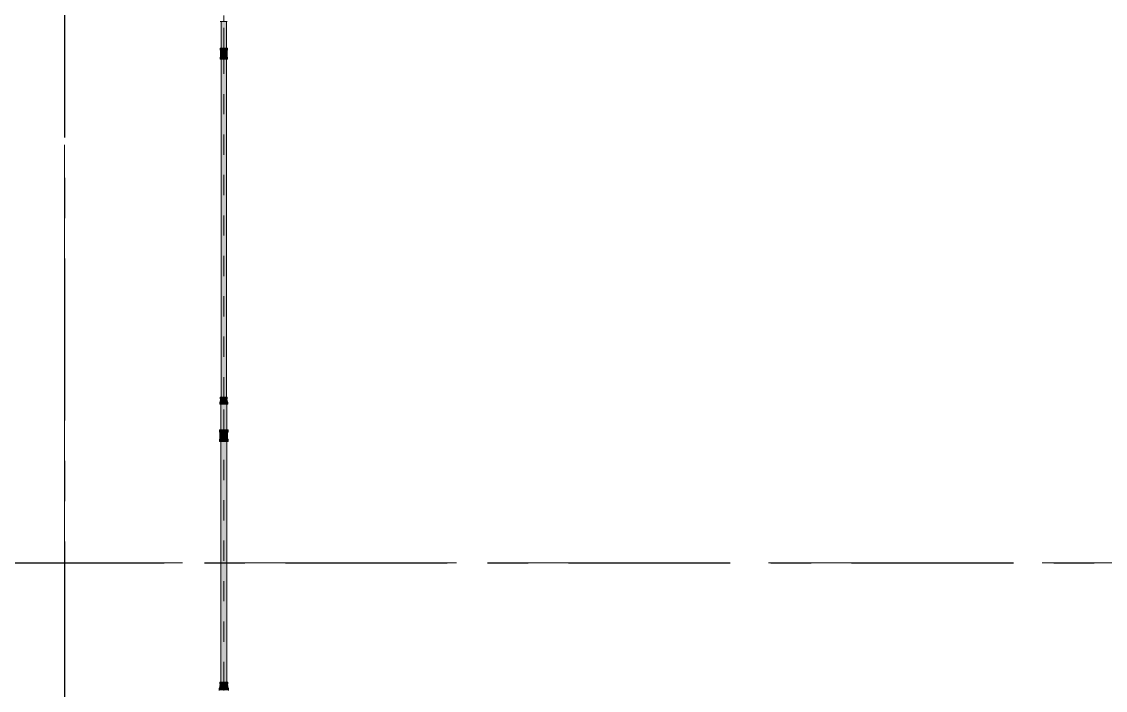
# Model space of a CAD drawing. Header units: millimetres. Extents: x -4000 to 187956, y -58990 to 162485.
# Drawn here: x 12663 to 21170, y 64450 to 69702 of the extents above; entities that cross this region are included whole.
import ezdxf

# ---------------------------------------------------------------- set-up
doc = ezdxf.new("R2010")
doc.units = ezdxf.units.MM
for name, pattern in [('Dash 1_16_', [317.5, 158.75, -158.75]), ('Grid Line', [2222.5, 1270, -317.5, 317.5, -317.5]), ('Grid Line 12_5mm', [2150, 1250, -300, 300, -300])]:
    doc.linetypes.add(name, pattern=pattern)
for name, color, linetype, lineweight in [('F-SPRN', 3, 'Continuous', 9), ('P-PIPE', 3, 'Continuous', 9), ('P-PIPE-CNTR', 3, 'Continuous', 9), ('S-GRID', 1, 'Continuous', 30)]:
    doc.layers.add(name, color=color, linetype=linetype, lineweight=lineweight)

# ---------------------------------------------------------------- blocks, each defined once
blk = doc.blocks.new('CMF2_NHAXUONG_A_rvt-1-FFS - TANG 1')
at = {"layer": 'S-GRID', "linetype": 'Grid Line 12_5mm', "lineweight": 9}
for p, q in [((13000, 161185.2), (13000, -16487.4)), ((13000, 161185.2), (13000, -16487.4)), ((-824.3, 65450), (183641.1, 65450))]:
    blk.add_line(p, q, dxfattribs=at)
blk = doc.blocks.new('Sprinkler_Up - DN20-V23-FFS - TANG 1')
at = {"layer": 'F-SPRN', "transparency": 33554534}
for points in [[(0, 21.2), (-6.9, 21.2), (-18, 13.1), (-22.2, 0), (-3.9, 0.7), (-1.7, 2.9), (-1.2, 3.5), (-0.6, 4), (0.6, 4), (1.2, 3.5), (1.7, 2.9), (4.6, 0), (22.2, 0), (18, 13.1), (6.9, 21.2)], [(0, 16.7), (-4.3, 16.1), (-11.8, 11.8), (-16.1, 4.3), (-16.1, -4.3), (-11.8, -11.8), (-8.3, -14.4), (0, -16.7), (4.3, -16.1), (11.8, -11.8), (16.1, -3.8), (16.1, 4.3), (11.8, 11.8), (8.3, 14.4)], [(0, 15.6), (-7.8, 13.5), (-11, 11), (-15.1, 4), (-15.1, -4), (-11, -11), (-7.8, -13.5), (0, -15.6), (7.8, -13.5), (13.5, -7.8), (15.1, -3.8), (15.1, 4), (13.5, 7.8), (7.8, 13.5)], [(-10.9, 5.4), (-14.5, 5.4), (-14.5, -5.5), (-10.9, -5.5), (-10.9, -3.8)], [(-7.7, 5.4), (-10.9, 5.4), (-10.9, -5.5), (-7.7, -5.5), (-7.7, -3.8)], [(-7.7, 5.4), (-7.7, -5.5), (0, -5.5), (0, 5.4)], [(2.9, 4.9), (-2.9, 4.9), (-5.7, 0), (5.7, 0)], [(0, 4.6), (-4.6, 0), (4.6, 0)], [(0, 2.6), (-1.3, 0), (1.8, 0)], [(7.7, 5.4), (0, 5.4), (0, -5.5), (7.7, -5.5), (7.7, -3.8)], [(7.7, 5.4), (7.7, -5.5), (10.9, -5.5), (10.9, 5.4)], [(10.9, 5.4), (10.9, -5.5), (14.5, -5.5), (14.5, 5.4)], [(-13.5, 0), (-22.2, 0), (-18, -13.1), (-6.9, -21.2), (6.9, -21.2), (18, -13.1), (22.2, 0), (3.9, -0.7), (2.2, -3.8), (1.2, -3.8), (0.6, -4), (-0.6, -4), (-1.4, -3.8), (-1.7, -2.9), (-4.6, 0)], [(-5.7, 0), (-2.9, -4.9), (3.5, -3.8), (5.7, 0), (0, 0)], [(0, 0), (-4.6, 0), (0.8, -3.8), (4.6, 0)], [(1.3, 0), (-1.8, 0), (0, -2.6)]]:
    blk.add_hatch(color=1, dxfattribs=at).paths.add_polyline_path(points)
at = {"layer": 'F-SPRN', "color": 1}
for p, q in [((-11.5, 5.4), (-14.5, 5.4)), ((-14.5, 5.4), (-10.9, 5.4)), ((-14.5, 5.4), (-14.5, -3.7)), ((-11.5, 5.4), (-11.5, 4)), ((-11.5, 3), (-11.5, 0.2)), ((-10.9, 0.2), (-10.9, 3.6)), ((-10.8, 5.4), (-7.7, 5.4)), ((-8.1, 5.4), (-10.8, 5.4)), ((-8.1, 5.4), (-8.1, 2.8)), ((-8.1, 2.5), (-8.1, 0.4)), ((-7.7, 5.4), (-7.7, 2.7)), ((-7.7, 5.4), (-7.7, 2.7)), ((-7.7, 2.3), (-7.7, 0.5)), ((-7.7, 2.3), (-7.7, 0.5)), ((-6.9, 5.4), (-4.7, 5.4)), ((-5.8, 3.8), (-5.8, 2.2)), ((-2.1, 0), (-2.1, 0)), ((0, 2.1), (-0.1, 2.1)), ((2.1, 0), (2.1, 0.1)), ((4.7, 5.4), (6.9, 5.4)), ((5.8, 3.8), (5.8, 2.3)), ((7.7, 5.4), (10.8, 5.4)), ((7.7, 4), (7.7, 2.7)), ((7.7, 4), (7.7, 2.7)), ((10.8, 5.4), (8.1, 5.4)), ((8.1, 5.4), (8.1, 4.2)), ((10.9, 2.6), (10.9, 1.3)), ((11.5, 5.4), (14.5, 5.4)), ((14.5, 5.4), (11.5, 5.4)), ((14.5, 3.7), (14.5, 1.3)), ((14.5, 0), (14.5, -3.3)), ((-14.5, -3.8), (-14.5, -5.5)), ((-10.9, -5.5), (-14.5, -5.5)), ((-14.5, -5.5), (-11.5, -5.5)), ((-11.5, -0.2), (-11.5, -3)), ((-11.5, -4), (-11.5, -5.5)), ((-10.9, -3.6), (-10.9, -0.2)), ((-10.8, -5.5), (-8.1, -5.5)), ((-7.8, -5.5), (-10.8, -5.5)), ((-8.1, -0.4), (-8.1, -2.5)), ((-8.1, -3.8), (-8.1, -5.5)), ((-7.7, -0.5), (-7.7, -2.3)), ((-7.7, -0.5), (-7.7, -2.3)), ((-7.7, -3.8), (-7.7, -5.2)), ((-7.7, -3.8), (-7.7, -5.2)), ((-4.8, -5.5), (-6.5, -5.5)), ((-2.1, 0), (-2.1, -0.1)), ((0, -2.1), (0.1, -2.1)), ((2.1, 0), (2.1, 0)), ((6.8, -5.5), (4.8, -5.5)), ((5.8, -2.2), (5.8, -3.8)), ((7.7, -0.5), (7.7, -2.1)), ((7.7, -0.5), (7.7, -2.1)), ((8.1, -0.7), (8.1, -2.5)), ((8.1, -3.8), (8.1, -5.5)), ((8.1, -5.5), (10.8, -5.5)), ((10.8, -5.5), (8.1, -5.5)), ((10.9, -1.9), (10.9, -3.6)), ((14.5, -5.5), (11.3, -5.5)), ((11.5, -4), (11.5, -5.5)), ((11.5, -5.5), (14.5, -5.5)), ((14.5, -3.8), (14.5, -5.5))]:
    blk.add_line(p, q, dxfattribs=at)
at = {"layer": 'F-SPRN', "color": 1, "flags": 128}
for points in [[(-0.1, 2.1), (-0.1, 2.1), (-0.2, 2.1), (-0.3, 2.1), (-0.4, 2), (-0.5, 2), (-0.6, 2), (-0.6, 2), (-0.7, 2), (-0.8, 1.9), (-0.9, 1.9), (-0.9, 1.9), (-1, 1.8), (-1.1, 1.8), (-1.2, 1.7), (-1.2, 1.7), (-1.3, 1.6), (-1.4, 1.6), (-1.4, 1.5), (-1.5, 1.5), (-1.5, 1.4), (-1.6, 1.3), (-1.6, 1.3), (-1.7, 1.2), (-1.7, 1.1), (-1.8, 1.1), (-1.8, 1), (-1.9, 0.9), (-1.9, 0.8), (-1.9, 0.8), (-2, 0.7), (-2, 0.6), (-2, 0.5), (-2, 0.5), (-2, 0.4), (-2.1, 0.3), (-2.1, 0.2), (-2.1, 0.1), (-2.1, 0)], [(2.1, 0.3), (2, 0.4), (2, 0.5), (2, 0.6), (2, 0.7), (1.9, 0.7), (1.9, 0.8), (1.9, 0.9), (1.8, 1), (1.8, 1), (1.8, 1.1), (1.7, 1.2), (1.7, 1.2), (1.6, 1.3), (1.6, 1.4), (1.5, 1.4), (1.4, 1.5), (1.4, 1.5), (1.3, 1.6), (1.3, 1.7), (1.2, 1.7), (1.1, 1.7), (1.1, 1.8), (1, 1.8), (0.9, 1.9), (0.8, 1.9), (0.8, 1.9), (0.7, 2), (0.6, 2), (0.5, 2), (0.4, 2), (0.4, 2), (0.3, 2.1), (0.2, 2.1), (0.1, 2.1), (0, 2.1)], [(2.1, 0.1), (2.1, 0.2), (2.1, 0.2), (2.1, 0.3)], [(-2.1, -0.1), (-2.1, -0.2), (-2.1, -0.2), (-2.1, -0.3), (-2, -0.4), (-2, -0.5), (-2, -0.6), (-2, -0.7), (-1.9, -0.7), (-1.9, -0.8), (-1.9, -0.9), (-1.8, -1), (-1.8, -1), (-1.8, -1.1), (-1.7, -1.2), (-1.7, -1.2), (-1.6, -1.3), (-1.6, -1.4), (-1.5, -1.4), (-1.4, -1.5), (-1.4, -1.5), (-1.3, -1.6), (-1.3, -1.7), (-1.2, -1.7), (-1.1, -1.7), (-1.1, -1.8), (-1, -1.8), (-0.9, -1.9), (-0.8, -1.9), (-0.8, -1.9), (-0.7, -2), (-0.6, -2), (-0.5, -2), (-0.4, -2), (-0.4, -2), (-0.3, -2.1), (-0.2, -2.1), (-0.1, -2.1), (0, -2.1)], [(0.1, -2.1), (0.1, -2.1), (0.2, -2.1), (0.3, -2.1), (0.4, -2), (0.5, -2)], [(0.5, -2), (0.6, -2), (0.6, -2)], [(0.6, -2), (0.7, -2), (0.8, -1.9), (0.9, -1.9), (0.9, -1.9), (1, -1.8), (1.1, -1.8), (1.2, -1.7), (1.2, -1.7), (1.3, -1.6), (1.4, -1.6), (1.4, -1.5), (1.5, -1.5), (1.5, -1.4), (1.6, -1.3), (1.6, -1.3), (1.7, -1.2), (1.7, -1.1), (1.8, -1.1), (1.8, -1), (1.9, -0.9), (1.9, -0.8), (1.9, -0.8), (2, -0.7), (2, -0.6), (2, -0.5), (2, -0.5), (2, -0.4), (2.1, -0.3), (2.1, -0.2), (2.1, -0.1), (2.1, 0)]]:
    blk.add_lwpolyline(points, dxfattribs=at)
at = {"layer": 'F-SPRN', "color": 1}
for radius, start, end in [(22.2, 360, 180), (21.9, 165.67731, 179.2615), (21.9, 144.76984, 164.81509), (21.9, 126.69417, 143.27011), (16.7, 167.68021, 180), (16.7, 167.68021, 180), (16.7, 155.38786, 165), (16.7, 155.38786, 165), (15.6, 166.33824, 180), (15.6, 166.33824, 180), (15.6, 150.43537, 165), (15.6, 159.61394, 165), (16.7, 136.72135, 150), (16.7, 136.72135, 150), (15.6, 150.43537, 156.38455), (15.6, 138.42141, 150), (15.6, 138.42141, 150), (21.9, 108.26214, 125.75069), (16.7, 121.41808, 130.57514), (16.7, 121.41808, 130.57514), (15.6, 120, 133.2078), (15.6, 120, 133.2078), (16.7, 106.59952, 120), (16.7, 106.59952, 120), (15.6, 114.43632, 119.98126), (15.6, 114.43632, 119.98126), (21.9, 99.348, 107.90102), (4.63, 17.95923, 180), (4.63, 17.95923, 180), (16.7, 96.41428, 105), (16.7, 96.41428, 105), (3.81, 16.16047, 180), (21.9, 90.14502, 98.85032), (15.6, 95.57619, 100.68426), (15.6, 95.57619, 100.68426), (2.56, 11.16773, 180), (2.56, 11.16773, 180), (2.04, 10.47029, 180), (16.7, 83.06841, 90), (16.7, 83.06841, 90), (21.9, 72.55828, 89.46239), (15.6, 75, 87.63996), (15.6, 75, 87.63996), (15.6, 60.01874, 74.5481), (15.6, 60.01874, 74.5481), (16.7, 60, 75), (16.7, 60, 75), (21.9, 54.24931, 71.73786), (15.6, 53.79501, 60), (15.6, 53.79501, 60), (16.7, 49.42486, 58.58192), (16.7, 49.42486, 58.58192), (15.6, 32.54719, 41.57859), (15.6, 32.54719, 41.57859), (16.7, 30.06898, 43.27865), (16.7, 30.06898, 43.27865), (21.9, 36.72989, 53.30583), (15.6, 17.33389, 29.56463), (15.6, 17.33389, 29.56463), (16.7, 15.03066, 24.61214), (16.7, 15.03066, 24.61214), (15.6, 1.90822, 13.66176), (15.6, 1.90822, 13.66176), (16.7, 360, 12.31979), (16.7, 0, 12.31979), (21.9, 15.18491, 35.23016), (21.9, 0.7385, 14.32269), (22.2, 180, 360), (21.9, 180.7385, 194.32269), (21.9, 195.18491, 215.23016), (21.9, 216.72989, 233.30583), (16.7, 180, 192.31979), (16.7, 180, 192.31979), (16.7, 193.26255, 195), (16.7, 193.26255, 195), (16.7, 195, 204.61214), (16.7, 195, 204.61214), (15.6, 180, 193.66176), (15.6, 180, 193.66176), (15.6, 194.16844, 195), (15.6, 194.16844, 195), (15.6, 195, 200.38606), (15.6, 195, 209.56463), (16.7, 210, 223.27865), (16.7, 210, 223.27865), (15.6, 203.61545, 209.56463), (15.6, 210, 221.57859), (15.6, 210, 221.57859), (21.9, 234.24931, 251.73786), (16.7, 229.42486, 238.58192), (16.7, 229.42486, 238.58192), (15.6, 226.7922, 240), (15.6, 226.7922, 240), (16.7, 240, 255), (16.7, 240, 255), (15.6, 240.01874, 245.56368), (15.6, 240.01874, 245.56368), (21.9, 252.55828, 269.46239), (15.6, 247.56142, 254.5481), (15.6, 247.56142, 254.5481), (4.63, 197.95923, 234.38324), (4.63, 197.95923, 234.38324), (5.71, 226.28698, 240), (15.6, 255.57295, 260.58917), (15.6, 255.57295, 260.58917), (3.81, 196.16047, 223.83585), (2.56, 194.55988, 270), (2.56, 194.55988, 270), (3.81, 237.05771, 270), (2.04, 190.47029, 270), (16.7, 263.06841, 270), (16.7, 263.06841, 270), (4.63, 254.21323, 285.78677), (4.63, 254.21323, 285.78677), (21.9, 270.14502, 278.85032), (2.04, 289.01924, 0), (2.56, 289.01924, 348.82781), (2.56, 289.01924, 348.82781), (4.63, 289.01924, 318.27027), (4.63, 289.01924, 318.27027), (15.6, 275.57619, 280.68426), (15.6, 275.57619, 280.68426), (16.7, 276.41428, 285), (16.7, 276.41428, 285), (5.71, 300, 313.71302), (21.9, 279.348, 287.90102), (4.63, 335.78319, 0), (4.63, 335.78319, 360), (16.7, 286.59952, 300), (16.7, 286.59952, 300), (15.6, 294.43632, 299.98126), (15.6, 294.43632, 299.98126), (21.9, 288.26214, 305.75069), (15.6, 300.52623, 313.2078), (15.6, 300.52623, 313.2078), (16.7, 301.41808, 310.57514), (16.7, 301.41808, 310.57514), (15.6, 318.42141, 330), (15.6, 318.42141, 330), (16.7, 316.72135, 329.93102), (16.7, 316.72135, 329.93102), (21.9, 306.69417, 323.27011), (15.6, 330.94093, 345), (15.6, 330.94093, 336.38455), (15.6, 339.61394, 345), (15.6, 345, 345.83156), (15.6, 345, 345.83156), (15.6, 346.42653, 360), (15.6, 346.42653, 360), (16.7, 335.38786, 344.96934), (16.7, 335.38786, 344.96934), (16.7, 345, 346.73745), (16.7, 345, 346.73745), (16.7, 347.68021, 360), (16.7, 347.68021, 360), (21.9, 324.76984, 344.81509), (21.9, 345.67731, 359.2615)]:
    blk.add_arc((0, 0), radius, start, end, dxfattribs=at)
blk = doc.blocks.new('Steel_Transition_Threaded_HoaPhat - Standard-V26-FFS - TANG 1')
at = {"layer": 'P-PIPE', "lineweight": 13, "transparency": 33554534}
h = blk.add_hatch(color=1, dxfattribs=at)
h.paths.add_polyline_path([(14250, 66427.7), (14255.8, 66428.5), (14261.3, 66430.7), (14265.9, 66434.3), (14269.5, 66439), (14271.7, 66444.4), (14272, 66454), (14271.7, 66456.1), (14269.5, 66461.5), (14265.9, 66466.1), (14261.3, 66469.7), (14255.8, 66472), (14250, 66472.7), (14244.2, 66472), (14238.8, 66469.7), (14234.1, 66466.1), (14230.5, 66461.5), (14228, 66454), (14227.5, 66450.2), (14228.3, 66444.4), (14230.5, 66439), (14234.1, 66434.3), (14238.8, 66430.7), (14244.2, 66428.5)])
h.paths.add_polyline_path([(14250, 66430.1), (14244.8, 66430.8), (14240, 66432.8), (14235.8, 66436), (14232.6, 66440.2), (14230.6, 66445), (14230.4, 66454), (14230.6, 66455.4), (14232.6, 66460.3), (14235.8, 66464.4), (14240, 66467.6), (14244.8, 66469.6), (14250, 66470.3), (14255.2, 66469.6), (14260.1, 66467.6), (14264.2, 66464.4), (14267.4, 66460.3), (14269.6, 66454), (14270.1, 66450.2), (14269.4, 66445), (14267.4, 66440.2), (14264.2, 66436), (14260.1, 66432.8), (14255.2, 66430.8)])
for points in [[(14250, 66430.1), (14250, 66433.8), (14241.8, 66436), (14235.8, 66442), (14233.6, 66450.2), (14235.8, 66458.4), (14241.8, 66464.4), (14250, 66466.6), (14250, 66470.3), (14244.8, 66469.6), (14240, 66467.6), (14235.8, 66464.4), (14232.6, 66460.3), (14230.4, 66454), (14229.9, 66450.2), (14230.6, 66445), (14232.6, 66440.2), (14235.8, 66436), (14240, 66432.8), (14244.8, 66430.8)], [(14250, 66431.7), (14254.8, 66432.4), (14259.3, 66434.2), (14263.1, 66437.1), (14266, 66441), (14267.9, 66445.4), (14268, 66454), (14267.9, 66455), (14266, 66459.5), (14263.1, 66463.3), (14259.3, 66466.3), (14254.8, 66468.1), (14250, 66468.7), (14245.2, 66468.1), (14240.8, 66466.3), (14236.9, 66463.3), (14234, 66459.5), (14232, 66454), (14231.5, 66450.2), (14232.1, 66445.4), (14234, 66441), (14236.9, 66437.1), (14240.8, 66434.2), (14245.2, 66432.4)], [(14250, 66430.1), (14255.2, 66430.8), (14260.1, 66432.8), (14264.2, 66436), (14267.4, 66440.2), (14269.4, 66445), (14269.6, 66454), (14269.4, 66455.4), (14267.4, 66460.3), (14264.2, 66464.4), (14260.1, 66467.6), (14255.2, 66469.6), (14250, 66470.3), (14250, 66466.6), (14258.2, 66464.4), (14264.2, 66458.4), (14266.4, 66450.2), (14264.2, 66442), (14258.2, 66436), (14250, 66433.8)]]:
    blk.add_hatch(color=1, dxfattribs=at).paths.add_polyline_path(points)
at = {"layer": 'P-PIPE', "color": 20, "lineweight": 13}
for radius, start, end in [(22.5, 90, 270), (22.5, 90, 270), (20.1, 169.00148, 193.95006), (20.1, 150, 162.74488), (20.1, 197.25512, 210), (18.5, 168.05026, 193.40608), (18.5, 168.05026, 193.40608), (18.5, 165, 168.05026), (18.5, 165, 168.05026), (18.5, 157.6232, 165), (18.5, 157.6232, 165), (18.5, 195, 202.3768), (18.5, 195, 202.3768), (20.1, 128.8856, 148.15532), (16.4, 173.54628, 180), (16.4, 180.49709, 188.0319), (18.5, 136.42974, 150), (18.5, 136.42974, 150), (18.5, 210, 223.57026), (18.5, 210, 223.57026), (16.4, 165, 166.52011), (16.4, 158.0319, 162.86912), (16.4, 210.66354, 218.0319), (18.5, 123.49758, 133.20406), (18.5, 123.49758, 133.20406), (20.1, 109.68592, 125.00431), (18.5, 106.81896, 120), (18.5, 106.81896, 120), (16.4, 113.40447, 120), (16.4, 107.46566, 111.9681), (20.1, 100.99748, 105), (18.5, 91.43525, 103.20464), (18.5, 91.43525, 103.20464), (16.4, 96.21321, 103.90628), (20.1, 90.52458, 98.50889), (22.5, 270, 90), (22.5, 270, 90), (18.5, 78.09865, 90), (18.5, 78.09865, 90), (20.1, 75.0607, 87.9279), (16.4, 70.36294, 75), (18.5, 60, 75), (18.5, 60, 75), (20.1, 54.99569, 75), (16.4, 60, 66.59553), (16.4, 50.47333, 56.63885), (18.5, 46.79594, 56.50242), (18.5, 46.79594, 56.50242), (20.1, 31.84468, 51.1144), (16.4, 30, 36.45372), (16.4, 323.54628, 330), (18.5, 30, 43.57026), (18.5, 30, 43.57026), (18.5, 316.42974, 330), (18.5, 316.42974, 330), (16.4, 338.0319, 343.50595), (16.4, 13.47989, 15), (16.4, 4.83933, 11.45326), (16.4, 348.54674, 358.90628), (18.5, 15, 22.3768), (18.5, 15, 22.3768), (18.5, 337.6232, 345), (18.5, 337.6232, 345), (20.1, 17.25512, 30), (20.1, 330, 342.74488), (18.5, 11.94974, 15), (18.5, 11.94974, 15), (18.5, 346.59392, 11.94974), (18.5, 346.59392, 11.94974), (20.1, 346.04994, 10.99852), (20.1, 211.84468, 231.1144), (18.5, 226.79594, 236.50242), (18.5, 226.79594, 236.50242), (20.1, 234.99569, 255), (16.4, 230.47333, 236.63885), (18.5, 240, 255), (18.5, 240, 255), (16.4, 246.9681, 252.9388), (20.1, 255.0607, 267.9279), (18.5, 258.09865, 270), (18.5, 258.09865, 270), (16.4, 264.1652, 270), (20.1, 270.52458, 278.50889), (18.5, 271.43525, 283.20464), (18.5, 271.43525, 283.20464), (16.4, 276.21321, 284.60424), (20.1, 280.99748, 285), (16.4, 287.46566, 291.9681), (18.5, 286.81896, 300), (18.5, 286.81896, 300), (20.1, 289.68592, 305.00431), (16.4, 295.16067, 300), (16.4, 301.07383, 308.0319), (18.5, 303.49758, 313.20406), (18.5, 303.49758, 313.20406), (20.1, 308.8856, 328.15532)]:
    blk.add_arc((14250, 66450.2), radius, start, end, dxfattribs=at)

msp = doc.modelspace()

# ---------------------------------------------------------------- block references
at = {"lineweight": 5}
msp.add_blockref('CMF2_NHAXUONG_A_rvt-1-FFS - TANG 1', (0, 0), dxfattribs=at)

# ---------------------------------------------------------------- next in the draw order: hatches: boundary and pattern name
at = {"layer": 'P-PIPE', "transparency": 33554534}
for points in [[(14228.9, 69493.9), (14250, 69493.9), (14250, 69701.5), (14228.9, 69701.5), (14228.9, 69666.1)], [(14250, 69493.9), (14271.1, 69493.9), (14270.4, 69701.5), (14250, 69701.5), (14250, 69666.1)], [(14250, 69477.2), (14250, 69493.9), (14221.4, 69493.9), (14222.3, 69477.2), (14242.6, 69477.2)], [(14250, 69406.6), (14250, 69423.3), (14221.4, 69423.3), (14222.3, 69406.6), (14242.6, 69406.6)], [(14248.4, 69423.3), (14250, 69423.3), (14250, 69429.1), (14240.8, 69431.4), (14233.9, 69436.9), (14231.7, 69439.6), (14229.2, 69446.3), (14229.2, 69454.1), (14233.9, 69463.6), (14237.7, 69467.2), (14244.3, 69470.3), (14250, 69471.4), (14250, 69477.2), (14224.7, 69477.2), (14225.6, 69423.3), (14246.7, 69423.3)], [(14250, 69426.1), (14256.2, 69426.9), (14262.1, 69429.3), (14267.1, 69433.2), (14270.9, 69438.2), (14273.3, 69444), (14274.1, 69450.2), (14273.3, 69456.5), (14270.9, 69462.3), (14267.1, 69467.3), (14262.1, 69471.1), (14256.2, 69473.5), (14250, 69474.3), (14243.8, 69473.5), (14237.9, 69471.1), (14233, 69467.3), (14229.1, 69462.3), (14226.7, 69456.5), (14225.9, 69450.2), (14226.7, 69444), (14229.1, 69438.2), (14233, 69433.2), (14237.9, 69429.3), (14243.8, 69426.9)], [(14250, 69433.5), (14254.3, 69434.1), (14261.8, 69438.4), (14266.1, 69445.9), (14266.1, 69454.6), (14261.8, 69462), (14254.3, 69466.4), (14245.7, 69466.4), (14238.2, 69462), (14233.9, 69454.6), (14233.9, 69445.9), (14238.2, 69438.4), (14245.7, 69434.1)], [(14270.2, 69477.2), (14278.6, 69477.2), (14277.7, 69493.9), (14250, 69493.9), (14250, 69477.2), (14264.3, 69477.2)], [(14267.9, 69423.3), (14275.3, 69423.3), (14274.4, 69477.2), (14250, 69477.2), (14250, 69471.4), (14259.2, 69469), (14266.1, 69463.6), (14268.3, 69460.9), (14270.8, 69454.1), (14270.8, 69446.3), (14266.1, 69436.9), (14262.3, 69433.3), (14255.7, 69430.1), (14250, 69429.1), (14250, 69423.3), (14265.3, 69423.3)], [(14278.6, 69406.6), (14277.7, 69423.3), (14250, 69423.3), (14250, 69406.6), (14277.7, 69406.6)], [(14250, 66751.4), (14250, 69406.6), (14228.9, 69406.6), (14229.6, 66751.4), (14244.5, 66751.4)], [(14250, 66751.4), (14271.1, 66751.4), (14270.4, 69406.6), (14250, 69406.6), (14250, 67330.1)], [(14228.2, 66696.8), (14280.8, 66696.8), (14279.8, 66711.7), (14219.2, 66711.7), (14220.3, 66696.8), (14223.3, 66696.8)], [(14250, 66738.1), (14277.4, 66738.1), (14276.4, 66751.4), (14222.7, 66751.4), (14223.6, 66738.1), (14242.9, 66738.1)], [(14269.9, 66711.7), (14278.1, 66711.7), (14273.9, 66738.1), (14225.2, 66738.1), (14222.9, 66711.7), (14264, 66711.7)], [(14226.7, 66496.5), (14250, 66496.5), (14250, 66696.8), (14225.9, 66696.8), (14225.9, 66496.5)], [(14250, 66496.5), (14274.1, 66496.5), (14273.3, 66696.8), (14250, 66696.8), (14250, 66600.1)], [(14250, 66478), (14250, 66496.5), (14216.2, 66496.5), (14217.4, 66478), (14241.3, 66478)], [(14224, 66422.4), (14250, 66422.4), (14250, 66429.1), (14242.6, 66430.4), (14236.3, 66434.1), (14231.7, 66439.6), (14229.2, 66446.4), (14229.2, 66454), (14231.7, 66460.9), (14236.3, 66466.3), (14242.6, 66470), (14250, 66471.4), (14250, 66478), (14220, 66478), (14221, 66422.4)], [(14250, 66426.1), (14256.2, 66426.9), (14262.1, 66429.3), (14267.1, 66433.2), (14270.9, 66438.2), (14273.3, 66444), (14273.6, 66454), (14273.3, 66456.5), (14270.9, 66462.3), (14267.1, 66467.3), (14262.1, 66471.1), (14256.2, 66473.5), (14250, 66474.3), (14243.8, 66473.5), (14237.9, 66471.1), (14233, 66467.3), (14229.1, 66462.3), (14226.4, 66454), (14225.9, 66450.2), (14226.7, 66444), (14229.1, 66438.2), (14233, 66433.2), (14237.9, 66429.3), (14243.8, 66426.9)], [(14241.7, 66435.8), (14242.8, 66437.7), (14241.7, 66441.9), (14242.8, 66446.1), (14245.8, 66449.1), (14257.2, 66454.4), (14258.4, 66458.6), (14257.2, 66462.8), (14255.9, 66464.5), (14250, 66466.9), (14241.7, 66464.7), (14235.5, 66458.6), (14233.3, 66450.2), (14235.5, 66441.9), (14238.2, 66438.4)], [(14250, 66433.5), (14258.4, 66435.8), (14261.8, 66438.4), (14266.1, 66445.9), (14266.1, 66454.6), (14261.8, 66462), (14258.4, 66464.7), (14250, 66466.9), (14245.7, 66466.4), (14238.2, 66462), (14233.9, 66454), (14233.9, 66445.9), (14238.2, 66438.4), (14241.7, 66435.8)], [(14283.8, 66478), (14282.6, 66496.5), (14250, 66496.5), (14250, 66478), (14282.6, 66478)], [(14276, 66422.4), (14280, 66422.4), (14279, 66478), (14250, 66478), (14250, 66471.4), (14257.5, 66470), (14263.7, 66466.3), (14268.3, 66460.9), (14270.8, 66454), (14270.8, 66446.4), (14268.3, 66439.6), (14263.7, 66434.1), (14257.5, 66430.4), (14250, 66429.1), (14250, 66422.4), (14271.2, 66422.4)], [(14226.1, 66403.9), (14250, 66403.9), (14250, 66422.4), (14216.2, 66422.4), (14217.4, 66403.9), (14220.7, 66403.9)], [(14250, 64514), (14250, 66403.9), (14225.9, 66403.9), (14226.7, 64514), (14243.8, 64514)], [(14283.8, 66403.9), (14282.6, 66422.4), (14250, 66422.4), (14250, 66403.9), (14282.6, 66403.9)], [(14256.2, 64514), (14274.1, 64514), (14273.3, 66403.9), (14250, 66403.9), (14250, 64514)]]:
    msp.add_hatch(color=1, dxfattribs=at).paths.add_polyline_path(points)
at = {"layer": 'P-PIPE', "lineweight": 5, "transparency": 33554534}
for points in [[(14232.7, 64466.5), (14284.5, 64466.5), (14277.1, 64499.1), (14221.9, 64499.1), (14216.6, 64466.5), (14225.6, 64466.5)], [(14220.3, 64499.1), (14280.8, 64499.1), (14279.8, 64514), (14219.2, 64514), (14219.2, 64499.1)], [(14213.6, 64449.7), (14287.7, 64449.7), (14287.7, 64466.5), (14212.4, 64466.5), (14212.4, 64449.7)]]:
    msp.add_hatch(color=1, dxfattribs=at).paths.add_polyline_path(points)

# ---------------------------------------------------------------- next in the draw order: linework, layer by layer
at = {"layer": 'P-PIPE', "color": 20, "lineweight": 13}
for p, q in [((14222.7, 69701.5), (14228.7, 69701.5)), ((14222.7, 69701.5), (14277.4, 69701.5)), ((14228.9, 69701.5), (14228.9, 69493.9)), ((14229.6, 69701.5), (14228.9, 69701.5)), ((14268.3, 69701.5), (14231.7, 69701.5)), ((14231.7, 69701.5), (14268.4, 69701.5)), ((14271.1, 69701.5), (14270.4, 69701.5)), ((14271.1, 69493.9), (14271.1, 69701.5)), ((14271.3, 69701.5), (14277.4, 69701.5)), ((14221.4, 69493.9), (14221.4, 69477.2)), ((14228.8, 69493.9), (14221.4, 69493.9)), ((14250, 69493.9), (14221.4, 69493.9)), ((14221.4, 69477.2), (14224.6, 69477.2)), ((14221.4, 69477.2), (14250, 69477.2)), ((14221.4, 69423.3), (14221.4, 69406.6)), ((14224.6, 69423.3), (14221.4, 69423.3)), ((14250, 69423.3), (14221.4, 69423.3)), ((14224.7, 69477.2), (14224.7, 69423.3)), ((14225.6, 69477.2), (14224.7, 69477.2)), ((14225.6, 69477.2), (14224.7, 69477.2)), ((14224.7, 69423.3), (14234.6, 69423.3)), ((14224.7, 69423.3), (14225.6, 69423.3)), ((14225.5, 69477.2), (14234.7, 69477.2)), ((14234.7, 69423.3), (14225.5, 69423.3)), ((14234.6, 69477.2), (14225.6, 69477.2)), ((14242.6, 69477.2), (14225.6, 69477.2)), ((14225.6, 69423.3), (14242.6, 69423.3)), ((14228.9, 69493.9), (14229.6, 69493.9)), ((14229.7, 69493.9), (14235.1, 69493.9)), ((14235, 69493.9), (14229.8, 69493.9)), ((14235.6, 69493.9), (14264.4, 69493.9)), ((14241.9, 69477.2), (14235.6, 69477.2)), ((14235.6, 69423.3), (14241.9, 69423.3)), ((14250, 69493.9), (14235.7, 69493.9)), ((14235.7, 69477.2), (14241.9, 69477.2)), ((14241.9, 69423.3), (14235.7, 69423.3)), ((14243.4, 69477.2), (14250, 69477.2)), ((14250, 69423.3), (14243.4, 69423.3)), ((14250, 69477.2), (14243.5, 69477.2)), ((14250, 69477.2), (14243.5, 69477.2)), ((14243.5, 69423.3), (14250, 69423.3)), ((14243.5, 69423.3), (14250, 69423.3)), ((14264.3, 69493.9), (14250, 69493.9)), ((14278.6, 69493.9), (14250, 69493.9)), ((14250, 69477.2), (14256.6, 69477.2)), ((14250, 69477.2), (14278.6, 69477.2)), ((14256.5, 69477.2), (14250, 69477.2)), ((14256.5, 69477.2), (14250, 69477.2)), ((14256.6, 69423.3), (14250, 69423.3)), ((14278.6, 69423.3), (14250, 69423.3)), ((14250, 69423.3), (14256.5, 69423.3)), ((14250, 69423.3), (14256.5, 69423.3)), ((14275.3, 69477.2), (14257.4, 69477.2)), ((14257.4, 69423.3), (14274.4, 69423.3)), ((14258.1, 69477.2), (14264.3, 69477.2)), ((14264.4, 69477.2), (14258.1, 69477.2)), ((14264.3, 69423.3), (14258.1, 69423.3)), ((14258.1, 69423.3), (14264.4, 69423.3)), ((14264.9, 69493.9), (14270.3, 69493.9)), ((14270.2, 69493.9), (14265, 69493.9)), ((14265.3, 69477.2), (14274.5, 69477.2)), ((14274.5, 69423.3), (14265.3, 69423.3)), ((14275.3, 69477.2), (14265.4, 69477.2)), ((14265.4, 69423.3), (14274.4, 69423.3)), ((14270.4, 69493.9), (14271.1, 69493.9)), ((14278.6, 69493.9), (14271.2, 69493.9)), ((14274.4, 69423.3), (14275.3, 69423.3)), ((14274.4, 69423.3), (14275.3, 69423.3)), ((14275.3, 69423.3), (14275.3, 69477.2)), ((14275.4, 69477.2), (14278.6, 69477.2)), ((14278.6, 69423.3), (14275.4, 69423.3)), ((14278.6, 69477.2), (14278.6, 69493.9)), ((14278.6, 69406.6), (14278.6, 69423.3)), ((14221.4, 69406.6), (14228.8, 69406.6)), ((14221.4, 69406.6), (14250, 69406.6)), ((14228.9, 69406.6), (14228.9, 66751.4)), ((14229.6, 69406.6), (14228.9, 69406.6)), ((14235.1, 69406.6), (14229.7, 69406.6)), ((14229.8, 69406.6), (14235, 69406.6)), ((14264.4, 69406.6), (14235.6, 69406.6)), ((14235.7, 69406.6), (14250, 69406.6)), ((14250, 69406.6), (14264.3, 69406.6)), ((14250, 69406.6), (14278.6, 69406.6)), ((14270.3, 69406.6), (14264.9, 69406.6)), ((14265, 69406.6), (14270.2, 69406.6)), ((14271.1, 69406.6), (14270.4, 69406.6)), ((14271.1, 66751.4), (14271.1, 69406.6)), ((14271.2, 69406.6), (14277.7, 69406.6)), ((14277.7, 69406.6), (14278.6, 69406.6)), ((14219.2, 66711.7), (14219.2, 66696.8)), ((14221.7, 66711.7), (14219.2, 66711.7)), ((14280.8, 66711.7), (14219.2, 66711.7)), ((14219.2, 66696.8), (14280.8, 66696.8)), ((14219.2, 66696.8), (14225.7, 66696.8)), ((14225.2, 66738.1), (14221.9, 66711.7)), ((14222.7, 66751.4), (14222.7, 66738.1)), ((14228.7, 66751.4), (14222.7, 66751.4)), ((14277.4, 66751.4), (14222.7, 66751.4)), ((14222.7, 66738.1), (14277.4, 66738.1)), ((14222.7, 66738.1), (14225, 66738.1)), ((14242, 66711.7), (14223.3, 66711.7)), ((14225.9, 66696.8), (14225.9, 66496.5)), ((14228, 66696.8), (14225.9, 66696.8)), ((14226.3, 66738.1), (14242.9, 66738.1)), ((14226.5, 66696.8), (14228.2, 66696.8)), ((14228.9, 66751.4), (14229.6, 66751.4)), ((14229, 66696.8), (14271, 66696.8)), ((14270.9, 66696.8), (14229.1, 66696.8)), ((14231.7, 66751.4), (14268.3, 66751.4)), ((14268.4, 66751.4), (14231.7, 66751.4)), ((14257.3, 66711.7), (14242.7, 66711.7)), ((14243.6, 66738.1), (14256.4, 66738.1)), ((14257.1, 66738.1), (14273.7, 66738.1)), ((14276.7, 66711.7), (14258, 66711.7)), ((14270.4, 66751.4), (14271.1, 66751.4)), ((14277.4, 66751.4), (14271.3, 66751.4)), ((14271.8, 66696.8), (14273.5, 66696.8)), ((14274.1, 66696.8), (14272, 66696.8)), ((14274.1, 66496.5), (14274.1, 66696.8)), ((14274.3, 66696.8), (14280.8, 66696.8)), ((14278.1, 66711.7), (14274.8, 66738.1)), ((14275, 66738.1), (14277.4, 66738.1)), ((14277.4, 66738.1), (14277.4, 66751.4)), ((14280.8, 66711.7), (14278.3, 66711.7)), ((14280.8, 66696.8), (14280.8, 66711.7)), ((14216.2, 66496.5), (14216.2, 66478)), ((14225.8, 66496.5), (14216.2, 66496.5)), ((14250, 66496.5), (14216.2, 66496.5)), ((14216.2, 66478), (14219.8, 66478)), ((14216.2, 66478), (14250, 66478)), ((14220, 66478), (14220, 66422.4)), ((14241.2, 66478), (14220, 66478)), ((14241.2, 66478), (14220, 66478)), ((14221, 66478), (14241.3, 66478)), ((14225.9, 66496.5), (14232.9, 66496.5)), ((14232.9, 66496.5), (14226.6, 66496.5)), ((14250, 66496.5), (14233.1, 66496.5)), ((14233.1, 66496.5), (14266.9, 66496.5)), ((14242.2, 66478), (14250, 66478)), ((14250, 66478), (14242.2, 66478)), ((14250, 66478), (14242.2, 66478)), ((14266.9, 66496.5), (14250, 66496.5)), ((14283.8, 66496.5), (14250, 66496.5)), ((14250, 66478), (14257.8, 66478)), ((14250, 66478), (14283.8, 66478)), ((14257.8, 66478), (14250, 66478)), ((14257.8, 66478), (14250, 66478)), ((14258.7, 66478), (14279, 66478)), ((14280, 66478), (14258.8, 66478)), ((14280, 66478), (14258.8, 66478)), ((14273.4, 66496.5), (14267.1, 66496.5)), ((14267.1, 66496.5), (14274.1, 66496.5)), ((14283.8, 66496.5), (14274.2, 66496.5)), ((14280, 66422.4), (14280, 66478)), ((14280.2, 66478), (14283.8, 66478)), ((14283.8, 66478), (14283.8, 66496.5)), ((14216.2, 66422.4), (14216.2, 66403.9)), ((14219.8, 66422.4), (14216.2, 66422.4)), ((14250, 66422.4), (14216.2, 66422.4)), ((14216.2, 66403.9), (14225.8, 66403.9)), ((14216.2, 66403.9), (14250, 66403.9)), ((14220, 66422.4), (14241.2, 66422.4)), ((14220, 66422.4), (14235, 66422.4)), ((14241.3, 66422.4), (14221, 66422.4)), ((14225.9, 66403.9), (14225.9, 64514)), ((14232.9, 66403.9), (14225.9, 66403.9)), ((14226.6, 66403.9), (14232.9, 66403.9)), ((14233.1, 66403.9), (14250, 66403.9)), ((14266.9, 66403.9), (14233.1, 66403.9)), ((14235, 66422.4), (14241.2, 66422.4)), ((14250, 66422.4), (14242.2, 66422.4)), ((14242.2, 66422.4), (14250, 66422.4)), ((14242.2, 66422.4), (14250, 66422.4)), ((14257.8, 66422.4), (14250, 66422.4)), ((14283.8, 66422.4), (14250, 66422.4)), ((14250, 66422.4), (14257.8, 66422.4)), ((14250, 66422.4), (14257.8, 66422.4)), ((14250, 66403.9), (14266.9, 66403.9)), ((14250, 66403.9), (14283.8, 66403.9)), ((14279, 66422.4), (14258.7, 66422.4)), ((14258.8, 66422.4), (14280, 66422.4)), ((14258.8, 66422.4), (14280, 66422.4)), ((14267.1, 66403.9), (14273.4, 66403.9)), ((14274.1, 66403.9), (14267.1, 66403.9)), ((14274.1, 64514), (14274.1, 66403.9)), ((14274.2, 66403.9), (14279.3, 66403.9)), ((14279.3, 66403.9), (14283.8, 66403.9)), ((14283.8, 66422.4), (14280.2, 66422.4)), ((14283.8, 66403.9), (14283.8, 66422.4)), ((14221.9, 64499.1), (14215.5, 64466.5)), ((14219.2, 64514), (14219.2, 64499.1)), ((14280.8, 64514), (14219.2, 64514)), ((14225.7, 64514), (14219.2, 64514)), ((14219.2, 64499.1), (14221.7, 64499.1)), ((14219.2, 64499.1), (14280.8, 64499.1)), ((14223.3, 64499.1), (14242, 64499.1)), ((14225.9, 64514), (14228, 64514)), ((14228.2, 64514), (14226.5, 64514)), ((14271, 64514), (14229, 64514)), ((14229.1, 64514), (14270.9, 64514)), ((14242.7, 64499.1), (14257.3, 64499.1)), ((14258, 64499.1), (14276.7, 64499.1)), ((14273.5, 64514), (14271.8, 64514)), ((14272, 64514), (14274.1, 64514)), ((14280.8, 64514), (14274.3, 64514)), ((14284.5, 64466.5), (14278.1, 64499.1)), ((14278.3, 64499.1), (14280.8, 64499.1)), ((14280.8, 64499.1), (14280.8, 64514)), ((14212.4, 64466.5), (14212.4, 64449.7)), ((14287.7, 64466.5), (14212.4, 64466.5)), ((14215.2, 64466.5), (14212.4, 64466.5)), ((14216.4, 64466.5), (14215.2, 64466.5)), ((14240.3, 64466.5), (14217.4, 64466.5)), ((14259, 64466.5), (14241, 64466.5)), ((14282.6, 64466.5), (14259.7, 64466.5)), ((14284.8, 64466.5), (14283.6, 64466.5)), ((14287.7, 64466.5), (14284.8, 64466.5)), ((14287.7, 64449.7), (14287.7, 64466.5))]:
    msp.add_line(p, q, dxfattribs=at)
for centre, radius, start, end in [((14250, 69450.2), 24.1, 90, 270), ((14250, 69450.2), 24.1, 90, 270), ((14250, 69450.2), 21.1, 90, 177.74524), ((14250, 69450.2), 21.1, 180, 192.77075), ((14250, 69450.2), 21.1, 195, 240), ((14250, 69450.2), 21.1, 242.22925, 267.77075), ((14250, 69450.2), 24.1, 30, 90), ((14250, 69450.2), 24.1, 270, 90), ((14250, 69450.2), 21.1, 60, 90), ((14250, 69450.2), 24.1, 270, 330), ((14250, 69450.2), 21.1, 270, 315), ((14250, 69450.2), 21.1, 32.25476, 60), ((14250, 69450.2), 21.1, 317.22925, 30), ((14250, 69450.2), 24.1, 330, 30), ((14250, 66450.2), 24.1, 90, 270), ((14250, 66450.2), 24.1, 165, 195), ((14250, 66450.2), 24.1, 105, 165), ((14250, 66450.2), 24.1, 195, 210), ((14250, 66450.2), 21.1, 171.97891, 177.97577), ((14250, 66450.2), 21.1, 182.02423, 192.77075), ((14250, 66450.2), 21.1, 165.7378, 169.54732), ((14250, 66450.2), 21.1, 156.97891, 165), ((14250, 66450.2), 21.1, 195, 201.97891), ((14250, 66450.2), 21.1, 150, 154.60131), ((14250, 66450.2), 21.1, 205.39869, 210), ((14250, 66450.2), 21.1, 141.97891, 146.1637), ((14250, 66450.2), 21.1, 135, 140.07251), ((14250, 66450.2), 21.1, 111.97891, 125.8689), ((14250, 66450.2), 24.1, 90, 105), ((14250, 66450.2), 21.1, 99.73096, 105), ((14250, 66450.2), 21.1, 90, 96.97891), ((14250, 66450.2), 24.1, 270, 90), ((14250, 66450.2), 24.1, 270, 90), ((14250, 66450.2), 21.1, 75, 90), ((14250, 66450.2), 21.1, 66.97891, 71.13206), ((14250, 66450.2), 21.1, 54.42362, 65.57638), ((14250, 66450.2), 21.1, 39.34883, 53.02109), ((14250, 66450.2), 21.1, 25.39869, 30), ((14250, 66450.2), 21.1, 331.08761, 334.60131), ((14250, 66450.2), 21.1, 15, 23.02109), ((14250, 66450.2), 21.1, 338.02109, 345), ((14250, 66450.2), 21.1, 10.45268, 14.2622), ((14250, 66450.2), 21.1, 345.7378, 357.97577), ((14250, 66450.2), 21.1, 3.55655, 8.02109), ((14250, 66450.2), 24.1, 210, 225), ((14250, 66450.2), 24.1, 225, 270), ((14250, 66450.2), 21.1, 218.15959, 231.97891), ((14250, 66450.2), 21.1, 234.1311, 240), ((14250, 66450.2), 21.1, 242.22925, 248.02109), ((14250, 66450.2), 21.1, 255, 267.77075), ((14250, 66450.2), 21.1, 270, 278.02109), ((14250, 66450.2), 21.1, 279.73096, 285), ((14250, 66450.2), 21.1, 288.86794, 305.8689), ((14250, 66450.2), 21.1, 308.02109, 315), ((14250, 66450.2), 21.1, 317.22925, 321.84041)]:
    msp.add_arc(centre, radius, start, end, dxfattribs=at)
at = {"layer": 'P-PIPE', "color": 1}
for centre, radius, start, end in [((14250, 69450.2), 16.7, 0, 180), ((14250, 69450.2), 16.7, 180, 0), ((14250, 66450.2), 16.7, 184.30926, 189.88925), ((14250, 66450.2), 16.7, 157.26355, 163.06245), ((14250, 66450.2), 16.7, 151.80069, 156.68603), ((14250, 66450.2), 16.7, 203.31397, 211.09738), ((14250, 66450.2), 16.7, 128.12737, 133.96827), ((14250, 66441.9), 8.35, 163.96391, 181.67175), ((14250, 66441.9), 8.35, 186.36484, 209.04129), ((14250, 66441.9), 8.35, 130.85195, 150), ((14250, 66441.9), 8.35, 100.68419, 125.5287), ((14250, 66441.9), 8.35, 90, 100.68419), ((14250, 66458.6), 8.35, 270, 280.68419), ((14250, 66458.6), 8.35, 69.00268, 79.23689), ((14250, 66458.6), 8.35, 46.69983, 57.8461), ((14250, 66458.6), 8.35, 324.81721, 330), ((14250, 66458.6), 8.35, 20.12852, 29.04129), ((14250, 66458.6), 8.35, 352.28242, 1.54073), ((14250, 66450.2), 16.7, 51.87263, 57.20298), ((14250, 66450.2), 16.7, 32.30315, 46.03173), ((14250, 66450.2), 16.7, 337.579, 344.27217), ((14250, 66450.2), 16.7, 10.21536, 15.24866), ((14250, 66450.2), 16.7, 344.75134, 349.78464), ((14250, 66450.2), 16.7, 2.79702, 9.88925), ((14250, 66450.2), 16.7, 350.11075, 357.20298), ((14250, 66450.2), 16.7, 231.87263, 237.20298), ((14250, 66450.2), 16.7, 246.89762, 252.79757), ((14250, 66450.2), 16.7, 256.07695, 273.52882), ((14250, 66441.9), 8.35, 249.00268, 259.23689), ((14250, 66450.2), 16.7, 280.32729, 284.68823), ((14250, 66450.2), 16.7, 313.96827, 320.69077)]:
    msp.add_arc(centre, radius, start, end, dxfattribs=at)
at = {"layer": 'P-PIPE-CNTR', "color": 20, "lineweight": 13}
for p, q in [((14250, 69750.5), (14250, 69701.5)), ((14250, 69493.9), (14250, 69474.3)), ((14250, 69474.3), (14250, 69471.4)), ((14250, 69471.4), (14250, 69467.9)), ((14250, 69466.9), (14250, 69433.5)), ((14250, 69433.5), (14250, 69429.5)), ((14250, 69429.1), (14250, 69427.8)), ((14250, 69426.1), (14250, 69406.6)), ((14250, 66696.8), (14250, 66751.4)), ((14250, 66496.5), (14250, 66474.3)), ((14250, 66474.3), (14250, 66472.7)), ((14250, 66472.7), (14250, 66471.4)), ((14250, 66470.3), (14250, 66468.7)), ((14250, 66465), (14250, 66463.8)), ((14250, 66462.2), (14250, 66460.2)), ((14250, 66459.2), (14250, 66455.7)), ((14250, 66454), (14250, 66452.8)), ((14250, 66452.3), (14250, 66450.2)), ((14250, 66450.2), (14250, 66448.2)), ((14250, 66447.7), (14250, 66446)), ((14250, 66444.8), (14250, 66441.2)), ((14250, 66440.5), (14250, 66437.7)), ((14250, 66436.7), (14250, 66435.1)), ((14250, 66431.7), (14250, 66430.1)), ((14250, 66429.1), (14250, 66427.8)), ((14250, 66426.1), (14250, 66403.9)), ((14250, 64514), (14250, 64449.7))]:
    msp.add_line(p, q, dxfattribs=at)
at = {"layer": 'P-PIPE-CNTR', "color": 1, "linetype": 'Dash 1_16_'}
for p, q in [((14250, 69493.9), (14250, 69701.5)), ((14250, 69493.9), (14250, 69701.5)), ((14225, 69450.2), (14275, 69450.2)), ((14250, 69425.2), (14250, 69475.2)), ((14250, 66751.4), (14250, 69406.6)), ((14250, 66751.4), (14250, 69406.6)), ((14250, 66496.5), (14250, 66696.8)), ((14250, 66496.5), (14250, 66696.8)), ((14225, 66450.2), (14227.5, 66450.2)), ((14227.8, 66450.2), (14231.5, 66450.2)), ((14231.5, 66450.2), (14233.3, 66450.2)), ((14236.5, 66450.2), (14242.3, 66450.2)), ((14245.4, 66450.2), (14247.6, 66450.2)), ((14248.7, 66450.2), (14250, 66450.2)), ((14250, 66472.7), (14250, 66475.2)), ((14250, 66471.4), (14250, 66472.7)), ((14250, 66468.7), (14250, 66470.3)), ((14250, 66466.9), (14250, 66468.1)), ((14250, 66463.8), (14250, 66465.3)), ((14250, 66460), (14250, 66462.2)), ((14250, 66455.7), (14250, 66459.2)), ((14250, 66452.8), (14250, 66454)), ((14250, 66450.2), (14250, 66452.3)), ((14250, 66448.2), (14250, 66450.2)), ((14250, 66450.2), (14251.3, 66450.2)), ((14250, 66446), (14250, 66447.7)), ((14250, 66441.2), (14250, 66444.8)), ((14251.8, 66450.2), (14254.6, 66450.2)), ((14255.7, 66450.2), (14263.1, 66450.2)), ((14266.7, 66450.2), (14268.5, 66450.2)), ((14268.5, 66450.2), (14272.2, 66450.2)), ((14272.5, 66450.2), (14275, 66450.2)), ((14250, 66437.7), (14250, 66440.5)), ((14250, 66435.1), (14250, 66436.7)), ((14250, 66430.1), (14250, 66431.7)), ((14250, 66427.7), (14250, 66429.1)), ((14250, 66425.2), (14250, 66427.7)), ((14250, 64514), (14250, 66403.9)), ((14250, 64514), (14250, 66403.9))]:
    msp.add_line(p, q, dxfattribs=at)
at = {"layer": 'S-GRID', "linetype": 'Grid Line'}
for p, q in [((13000, 161185.2), (13000, -16487.4)), ((-824.3, 65450), (183641.1, 65450))]:
    msp.add_line(p, q, dxfattribs=at)

# ---------------------------------------------------------------- next in the draw order: block references
at = {"layer": 'F-SPRN', "color": 1, "rotation": 180}
msp.add_blockref('Sprinkler_Up - DN20-V23-FFS - TANG 1', (14250, 66450.2), dxfattribs=at)
at = {"layer": 'P-PIPE', "color": 20, "lineweight": 13}
msp.add_blockref('Steel_Transition_Threaded_HoaPhat - Standard-V26-FFS - TANG 1', (0, 0), dxfattribs=at)

doc.saveas('drawing.dxf')
